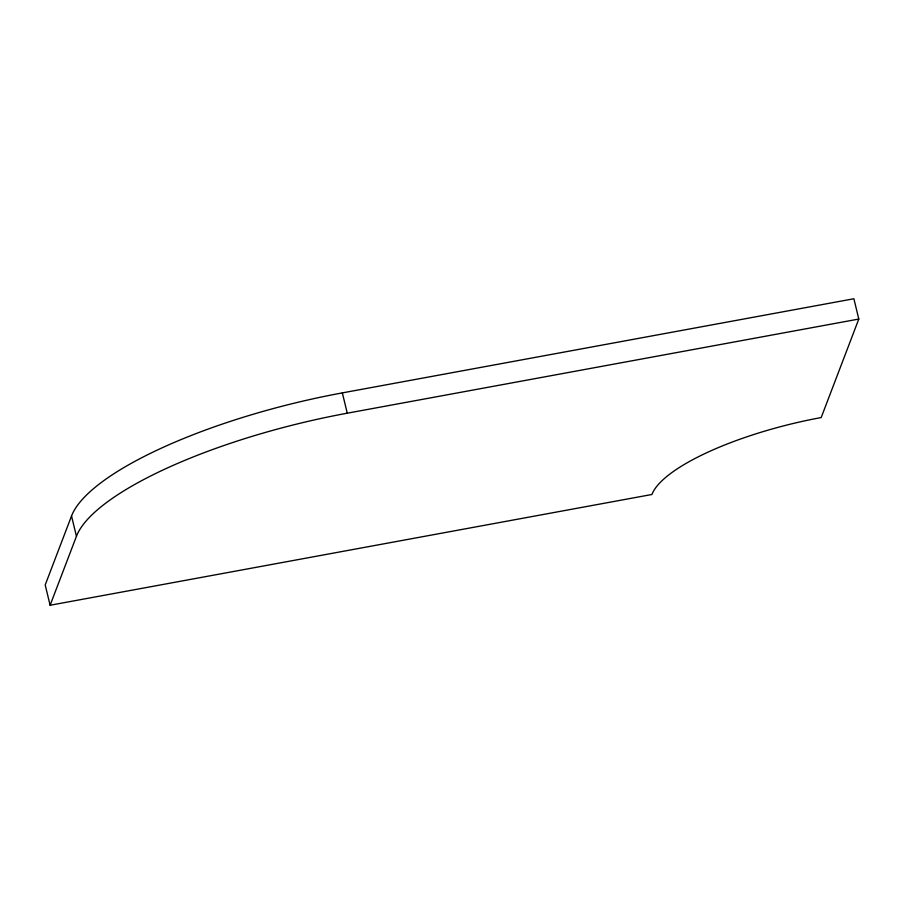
<?xml version="1.0" encoding="UTF-8"?>
<svg xmlns="http://www.w3.org/2000/svg" width="904" height="904" viewBox="0 0 904 904"><rect width="100%" height="100%" fill="white"/><g stroke="black" fill="none" stroke-linecap="round" stroke-linejoin="round"><path stroke-width="1.36" d="M71.529 516.003L45.2 584.944L50.115 605.251L651.931 494.488A155.635 44.262 -13.6 0 1 821.182 417.558L858.8 319.055L853.884 298.749L342.345 392.89A249.018 70.828 -13.6 0 0 71.529 516.003L76.445 536.298L50.115 605.251M76.445 536.298A249.018 70.828 -13.6 0 1 347.26 413.196L858.8 319.055M342.345 392.89L347.26 413.196"/></g></svg>
